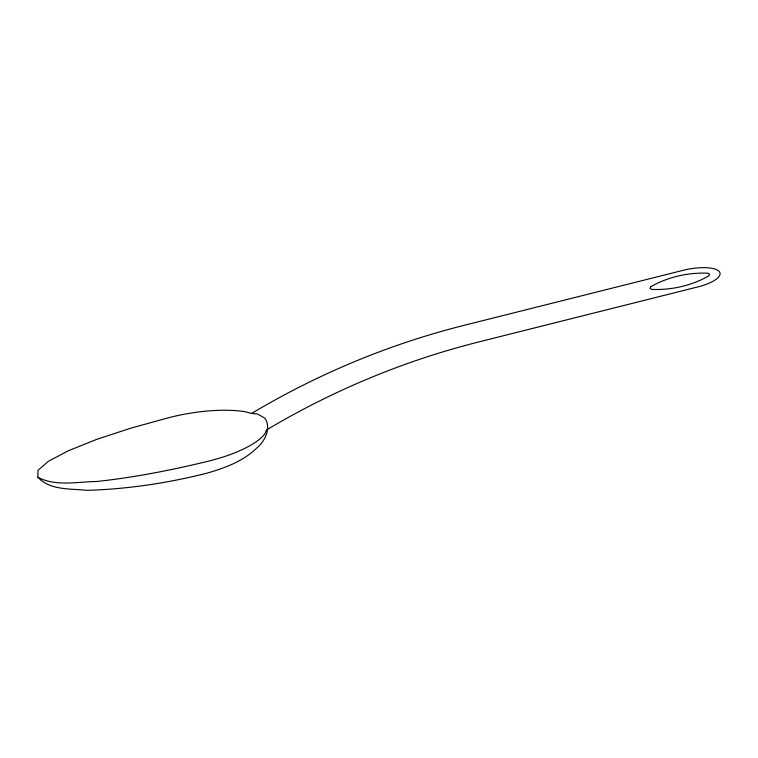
<?xml version="1.0" encoding="UTF-8"?>
<svg xmlns="http://www.w3.org/2000/svg" width="758" height="758" viewBox="0 0 758 758"><rect width="100%" height="100%" fill="white"/><g stroke="black" fill="none" stroke-linecap="round" stroke-linejoin="round"><path stroke-width="1.14" d="M37.9 477.275L37.995 470.339L48.408 461.271L68.447 450.707L96.74 439.346L131.352 427.986L169.934 417.383A79.514 25.488 -10.5 0 1 245.403 411.793L251.552 413.47L257.502 414.02L265.016 418.245C271.26 428.09 265.234 440.682 257.341 447.495C243.782 461.063 224.965 467.999 206.858 473.2C167.546 483.111 127.287 489.204 86.734 490.341C70.181 488.446 50.341 490.615 37.9 477.275C55.77 486.702 76.928 481.756 96.181 481.538C134.299 477.502 171.933 470.055 209.151 460.997A79.514 25.488 -10.5 0 0 265.016 433.604L266.437 430.023A754.475 701.273 -42 0 1 478.838 341.924L695.91 287.396A30.225 9.693 -10.5 0 0 719.153 271.421A30.225 9.693 -10.5 0 0 681.035 270.852L463.953 325.371A754.475 701.273 -42 0 0 251.552 413.47M650.648 286.808L650.051 288.343L651.492 289.395C671.086 290.323 691.912 285.624 708.929 275.798L709.526 274.263L708.086 273.212C688.491 272.293 667.665 276.992 650.648 286.808"/></g></svg>
